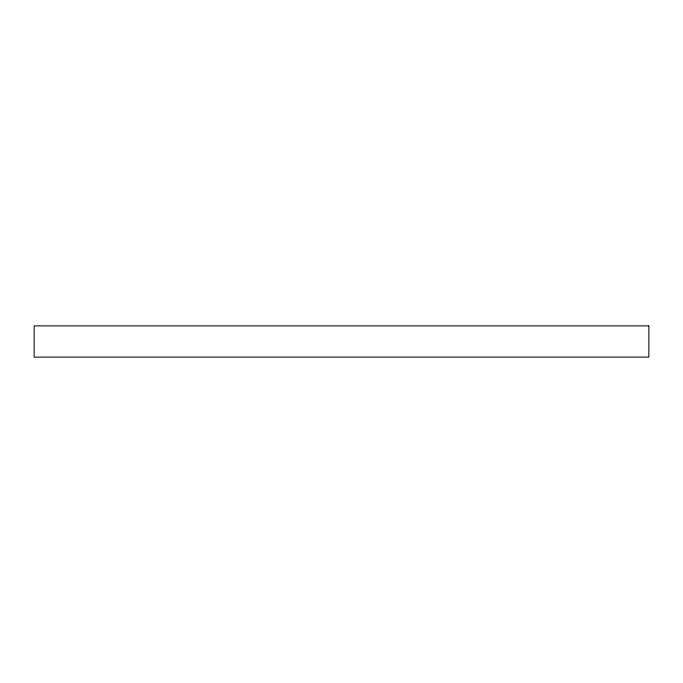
<?xml version="1.0" encoding="UTF-8"?>
<svg xmlns="http://www.w3.org/2000/svg" width="683" height="683" viewBox="0 0 683 683"><rect width="100%" height="100%" fill="white"/><g stroke="black" fill="none" stroke-linecap="round" stroke-linejoin="round"><path stroke-width="1.02" d="M648.85 325.885L34.15 325.885L34.15 357.115L648.85 357.115L648.85 325.885"/></g></svg>
